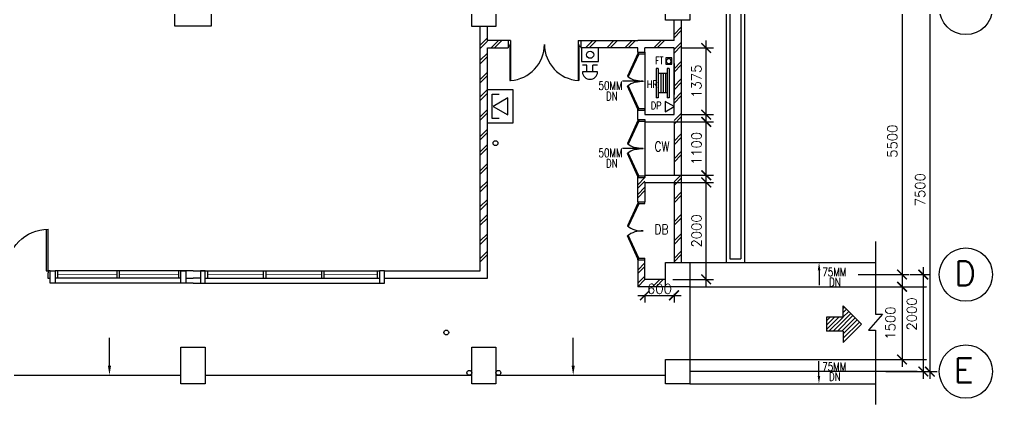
# Model space of a CAD drawing. Header units: feet. Extents: x 1407108 to 2957709, y -1501070 to -681589.
# Drawn here: x 1526633 to 1546716, y -785104 to -777162 of the extents above; entities that cross this region are included whole.
import ezdxf

# ---------------------------------------------------------------- set-up
doc = ezdxf.new("R2010")
doc.units = ezdxf.units.FT
doc.header["$LTSCALE"] = 13
doc.header["$MEASUREMENT"] = 0
doc.linetypes.add('DIVIDE', pattern=[1.25, 0.5, -0.25, 0, -0.25, 0, -0.25])
doc.linetypes.add('HIDDEN', pattern=[0.375, 0.25, -0.125])
doc.layers.get('0').update_dxf_attribs({"linetype": 'CONTINUOUS'})
for name, color, linetype in [('-FF', 240, 'CONTINUOUS'), ('-HR', 4, 'CONTINUOUS'), ('COL', 3, 'CONTINUOUS'), ('DIM', 7, 'CONTINUOUS'), ('DOOR', 5, 'CONTINUOUS'), ('DR', 7, 'CONTINUOUS'), ('DRAIN', 1, 'CONTINUOUS'), ('FIT', 5, 'CONTINUOUS'), ('FITT', 5, 'CONTINUOUS'), ('GRID-T', 7, 'CONTINUOUS'), ('H', 1, 'CONTINUOUS'), ('LINE', 7, 'CONTINUOUS'), ('partition', 7, 'CONTINUOUS'), ('PIPE', 5, 'DIVIDE'), ('SANI', 7, 'CONTINUOUS'), ('stair', 7, 'CONTINUOUS'), ('T25', 7, 'CONTINUOUS'), ('TEX', 2, 'CONTINUOUS'), ('WALL', 2, 'CONTINUOUS'), ('WIN', 5, 'CONTINUOUS')]:
    doc.layers.add(name, color=color, linetype=linetype)
doc.styles.add('ROMANS', font='romans')
doc.styles.get("Standard").update_dxf_attribs({"font": 'ROMANS.SHX'})
doc.dimstyles.new('STANDARD$0', dxfattribs={"dimscale": 0, "dimtxt": 8, "dimasz": 6, "dimexe": 1, "dimexo": 1, "dimgap": 3, "dimtad": 1, "dimdec": 0, "dimlfac": -1, "dimrnd": 1, "dimzin": 0, "dimdsep": 46, "dimtxsty": 'Standard', "dimcen": 0, "dimclrd": 5, "dimclre": 250, "dimadec": 0, "dimazin": 0, "dimtfac": 1, "dimtdec": 4, "dimtofl": 0, "dimtmove": 0, "dimatfit": 3, "dimfxl": 1, "dimtolj": 1, "dimtzin": 0, "dimarcsym": 0})

# ---------------------------------------------------------------- blocks, each defined once
blk = doc.blocks.new('_ARCHTICK')
at = {"color": 0, "linetype": 'ByBlock', "const_width": 0.15}
blk.add_lwpolyline([(-0.5, -0.5), (0.5, 0.5)], dxfattribs=at)
blk = doc.blocks.new('*D104')
at = {"layer": 'DIM', "color": 7, "lineweight": -2, "transparency": 16777216}
for p, q in [((1545286, -782274), (1545286, -784574)), ((1545019, -782424), (1545436, -782424)), ((1545019, -784424), (1545436, -784424))]:
    blk.add_line(p, q, dxfattribs=at)
at = {"layer": 'DIM', "color": 7, "lineweight": -2, "transparency": 16777216, "xscale": 200, "yscale": 200, "zscale": 200}
for p, rotation in [((1545286, -782424), 90), ((1545286, -784424), 270)]:
    blk.add_blockref('_ARCHTICK', p, dxfattribs=dict(at, rotation=rotation))
at = {"layer": 'DIM', "color": 7, "transparency": 16777216, "insert": (1545049, -783237), "char_height": 200, "attachment_point": 5, "rotation": 90, "style": 'ROMANS'}
blk.add_mtext('\\A1;2000', dxfattribs=at)
blk = doc.blocks.new('*D105')
at = {"layer": 'DIM', "color": 7, "lineweight": -2, "transparency": 16777216}
for p, q in [((1544848, -782524), (1544848, -784324)), ((1544634, -782674), (1544998, -782674)), ((1544634, -784174), (1544998, -784174))]:
    blk.add_line(p, q, dxfattribs=at)
at = {"layer": 'DIM', "color": 7, "lineweight": -2, "transparency": 16777216, "xscale": 200, "yscale": 200, "zscale": 200}
for p, rotation in [((1544848, -782674), 90), ((1544848, -784174), 270)]:
    blk.add_blockref('_ARCHTICK', p, dxfattribs=dict(at, rotation=rotation))
at = {"layer": 'DIM', "color": 7, "transparency": 16777216, "insert": (1544608, -783424), "char_height": 200, "attachment_point": 5, "rotation": 90, "style": 'ROMANS'}
blk.add_mtext('\\A1;1500', dxfattribs=at)
blk = doc.blocks.new('DR-1800-B')
at = {"layer": 'DR'}
for p, q in [((-50, 0), (0, 0)), ((0, 0), (0, -150)), ((-1800, 0), (-1800, -150)), ((-1750, 0), (-1800, 0)), ((-1800, -150), (-1760, -150)), ((-1760, -150), (-1760, -110)), ((-1760, -110), (-1750, -110)), ((-1760, -150), (-1760, -1010)), ((-1720, -150), (-1760, -150)), ((-1750, -110), (-1750, 0)), ((-1720, -1009), (-1720, -150)), ((-80, -1009), (-80, -150)), ((-80, -150), (-40, -150)), ((-50, -110), (-50, 0)), ((-40, -110), (-50, -110)), ((-40, -150), (-40, -110)), ((-40, -150), (-40, -1010)), ((0, -150), (-40, -150))]:
    blk.add_line(p, q, dxfattribs=at)
for centre, start, end in [((-1760, -150), 270, 0), ((-40, -150), 180.0001, 270)]:
    blk.add_arc(centre, 860, start, end, dxfattribs=at)
blk = doc.blocks.new('*D193')
at = {"layer": 'DIM', "color": 7, "lineweight": -2, "transparency": 16777216}
for p, q in [((1545422, -776774), (1545422, -784574)), ((1544513, -776924), (1545572, -776924)), ((1544513, -784424), (1545572, -784424))]:
    blk.add_line(p, q, dxfattribs=at)
at = {"layer": 'DIM', "color": 7, "lineweight": -2, "transparency": 16777216, "xscale": 200, "yscale": 200, "zscale": 200}
for p, rotation in [((1545422, -776924), 90), ((1545422, -784424), 270)]:
    blk.add_blockref('_ARCHTICK', p, dxfattribs=dict(at, rotation=rotation))
at = {"layer": 'DIM', "color": 7, "transparency": 16777216, "insert": (1545222, -780674), "char_height": 200, "attachment_point": 5, "rotation": 90, "style": 'ROMANS'}
blk.add_mtext('\\A1;7500', dxfattribs=at)
blk = doc.blocks.new('*D195')
at = {"layer": 'DIM', "color": 7, "lineweight": -2, "transparency": 16777216}
for p, q in [((1544848, -776774), (1544848, -782574)), ((1543939, -776924), (1544998, -776924)), ((1543939, -782424), (1544998, -782424))]:
    blk.add_line(p, q, dxfattribs=at)
at = {"layer": 'DIM', "color": 7, "lineweight": -2, "transparency": 16777216, "xscale": 200, "yscale": 200, "zscale": 200}
for p, rotation in [((1544848, -776924), 90), ((1544848, -782424), 270)]:
    blk.add_blockref('_ARCHTICK', p, dxfattribs=dict(at, rotation=rotation))
at = {"layer": 'DIM', "color": 7, "transparency": 16777216, "insert": (1544648, -779674), "char_height": 200, "attachment_point": 5, "rotation": 90, "style": 'ROMANS'}
blk.add_mtext('\\A1;5500', dxfattribs=at)
blk = doc.blocks.new('*D250')
at = {"layer": 'LINE', "color": 7, "linetype": 'Continuous', "lineweight": -2, "transparency": 16777216}
for p, q in [((1539392, -782852), (1540292, -782852)), ((1539542, -782838), (1539542, -783002)), ((1540142, -782823), (1540142, -783002))]:
    blk.add_line(p, q, dxfattribs=at)
at = {"layer": 'LINE', "color": 7, "linetype": 'Continuous', "lineweight": -2, "transparency": 16777216, "xscale": 200, "yscale": 200, "zscale": 200, "rotation": 180}
blk.add_blockref('_ARCHTICK', (1539542, -782852), dxfattribs=at)
at = {"layer": 'LINE', "color": 7, "linetype": 'Continuous', "lineweight": -2, "transparency": 16777216, "xscale": 200, "yscale": 200, "zscale": 200}
blk.add_blockref('_ARCHTICK', (1540142, -782852), dxfattribs=at)
at = {"layer": 'LINE', "color": 7, "linetype": 'Continuous', "transparency": 16777216, "insert": (1539842, -782718), "char_height": 200, "attachment_point": 5, "style": 'ROMANS'}
blk.add_mtext('\\A1;600', dxfattribs=at)
blk = doc.blocks.new('100FT')
at = {"layer": 'PIPE', "linetype": 'Continuous'}
blk.add_circle((0, 0), 50, dxfattribs=at)
blk = doc.blocks.new('A$C7CE3714C')
at = {"layer": 'FIT'}
blk.add_lwpolyline([(0, 0), (126, 0), (126, 126), (0, 126)], close=True, dxfattribs=at)
at = {"layer": 'FIT', "xscale": -1}
blk.add_blockref('100FT', (63, 66), dxfattribs=at)
blk = doc.blocks.new('D1500-1')
at = {"layer": 'DR'}
for p, q in [((38, 77), (38, 821)), ((38, 821), (50, 820)), ((50, 0), (50, 820)), ((1462, 821), (1450, 820)), ((1450, 0), (1450, 820)), ((1462, 77), (1462, 821)), ((38, 115), (0, 115)), ((50, 0), (0, 0)), ((50, 77), (38, 77)), ((1450, 77), (1462, 77)), ((1462, 115), (1500, 115)), ((1450, 0), (1500, 0))]:
    blk.add_line(p, q, dxfattribs=at)
for centre, start, end in [((5, 77), 0.0238, 86.5289), ((1495, 77), 93.4711, 179.9762)]:
    blk.add_arc(centre, 745, start, end, dxfattribs=at)
blk = doc.blocks.new('*D655')
at = {"layer": 'FITT', "color": 7, "linetype": 'Continuous', "lineweight": -2, "transparency": 16777216}
for p, q in [((1540806, -782674), (1540806, -780374)), ((1540117, -780524), (1540956, -780524)), ((1540117, -782524), (1540956, -782524))]:
    blk.add_line(p, q, dxfattribs=at)
at = {"layer": 'FITT', "color": 7, "linetype": 'Continuous', "lineweight": -2, "transparency": 16777216, "xscale": 200, "yscale": 200, "zscale": 200}
for p, rotation in [((1540806, -780524), 90), ((1540806, -782524), 270)]:
    blk.add_blockref('_ARCHTICK', p, dxfattribs=dict(at, rotation=rotation))
at = {"layer": 'FITT', "color": 7, "linetype": 'Continuous', "transparency": 16777216, "insert": (1540606, -781524), "char_height": 200, "attachment_point": 5, "rotation": 90, "style": 'ROMANS'}
blk.add_mtext('\\A1;2000', dxfattribs=at)
blk = doc.blocks.new('*D656')
at = {"layer": 'FITT', "color": 7, "linetype": 'Continuous', "lineweight": -2, "transparency": 16777216}
for p, q in [((1540806, -780524), (1540806, -779124)), ((1540116, -779274), (1540956, -779274)), ((1540116, -780374), (1540956, -780374))]:
    blk.add_line(p, q, dxfattribs=at)
at = {"layer": 'FITT', "color": 7, "linetype": 'Continuous', "lineweight": -2, "transparency": 16777216, "xscale": 200, "yscale": 200, "zscale": 200}
for p, rotation in [((1540806, -779274), 90), ((1540806, -780374), 270)]:
    blk.add_blockref('_ARCHTICK', p, dxfattribs=dict(at, rotation=rotation))
at = {"layer": 'FITT', "color": 7, "linetype": 'Continuous', "transparency": 16777216, "insert": (1540606, -779824), "char_height": 200, "attachment_point": 5, "rotation": 90, "style": 'ROMANS'}
blk.add_mtext('\\A1;1100', dxfattribs=at)
blk = doc.blocks.new('*D657')
at = {"layer": 'FITT', "color": 7, "linetype": 'Continuous', "lineweight": -2, "transparency": 16777216}
for p, q in [((1540292, -777749), (1540956, -777749)), ((1540806, -779274), (1540806, -777599)), ((1540292, -779124), (1540956, -779124))]:
    blk.add_line(p, q, dxfattribs=at)
at = {"layer": 'FITT', "color": 7, "linetype": 'Continuous', "lineweight": -2, "transparency": 16777216, "xscale": 200, "yscale": 200, "zscale": 200}
for p, rotation in [((1540806, -777749), 90), ((1540806, -779124), 270)]:
    blk.add_blockref('_ARCHTICK', p, dxfattribs=dict(at, rotation=rotation))
at = {"layer": 'FITT', "color": 7, "linetype": 'Continuous', "transparency": 16777216, "insert": (1540606, -778437), "char_height": 200, "attachment_point": 5, "rotation": 90, "style": 'ROMANS'}
blk.add_mtext('\\A1;1375', dxfattribs=at)
blk = doc.blocks.new('ALARM BELL')
at = {"layer": '-FF'}
for p, q in [((-159, 140), (153, 140)), ((-156, 0), (-60, 0)), ((-60, 140), (-60, 0)), ((60, 140), (60, 0)), ((60, 0), (152, 0))]:
    blk.add_line(p, q, dxfattribs=at)
blk.add_arc((-3, 135), 156, 1.8551, 178.1449, dxfattribs=at)
blk = doc.blocks.new('BREAK GLASS')
at = {"layer": '-FF'}
blk.add_lwpolyline([(-175, 281), (-175, 0), (175, 0), (175, 281)], close=True, dxfattribs=at)
blk.add_circle((2, 140), 73.3, dxfattribs=at)
blk = doc.blocks.new('FIREMAN INTERCOM')
at = {"layer": '-FF', "color": 3, "ltscale": 10}
for p, q in [((-350, 522), (350, 522)), ((-350, 0), (-350, 522)), ((350, 522), (350, 0)), ((350, 0), (-350, 0))]:
    blk.add_line(p, q, dxfattribs=at)
at = {"layer": '-FF', "ltscale": 10}
for p, q in [((-254, 281), (-254, 422)), ((-254, 422), (251, 422)), ((-1, 402), (-176, 100)), ((173, 100), (-1, 402)), ((251, 422), (251, 281)), ((-176, 100), (173, 100))]:
    blk.add_line(p, q, dxfattribs=at)

msp = doc.modelspace()

# ---------------------------------------------------------------- hatches: boundary and pattern name
at = {"layer": 'partition'}
h = msp.add_hatch(dxfattribs=at)
h.set_pattern_fill('ANSI31', color=0, scale=500, style=0)
h.set_pattern_definition([(45, (2205583.1, -1226377.05), (-44.194174, 44.194174), [])])
h.paths.add_polyline_path([(1543633.2, -783590.7), (1543633.2, -783821.5), (1544009.7, -783445.1), (1543633.2, -783068.6), (1543633.2, -783299.4), (1543286.1, -783299.4), (1543286.1, -783590.7)])

# ---------------------------------------------------------------- linework, layer by layer
at = {"layer": '-HR', "color": 0}
for p, q in [((1539816.8, -778175.3), (1539776.8, -778175.3)), ((1539776.8, -778175.3), (1539776.8, -778775.3)), ((1539816.8, -778175.3), (1539816.8, -778775.3)), ((1540002.2, -778175.3), (1540002.2, -778775.3)), ((1540042.2, -778175.3), (1540002.2, -778175.3)), ((1540042.2, -778175.3), (1540042.2, -778775.3)), ((1540002.2, -778275.3), (1539816.8, -778275.3)), ((1539866.8, -778275.3), (1539866.8, -778675.3)), ((1539916.8, -778275.3), (1539916.8, -778675.3)), ((1539966.8, -778275.3), (1539966.8, -778675.3)), ((1539816.8, -778775.3), (1539776.8, -778775.3)), ((1540002.2, -778675.3), (1539816.8, -778675.3)), ((1540042.2, -778775.3), (1540002.2, -778775.3)), ((1539958.8, -778853.6), (1539958.8, -779065.3)), ((1540142.2, -778959.4), (1539958.8, -778853.6)), ((1539958.8, -779065.3), (1540142.2, -778959.4))]:
    msp.add_line(p, q, dxfattribs=at)
at = {"color": 0}
for p, q in [((1543135.5, -782334.1), (1543135.5, -782638.9)), ((1530217.2, -782599.1), (1527267.2, -782599.1)), ((1530217.2, -782599.1), (1534067.2, -782599.1)), ((1543633.2, -783299.4), (1543633.2, -783068.6)), ((1543633.2, -783068.6), (1544009.7, -783445.1)), ((1543633.2, -783299.4), (1543286.1, -783299.4)), ((1543286.1, -783299.4), (1543286.1, -783590.7)), ((1543633.2, -783590.7), (1543286.1, -783590.7)), ((1543633.2, -783821.5), (1544009.7, -783445.1)), ((1543633.2, -783590.7), (1543633.2, -783821.5)), ((1543133.3, -784514.1), (1543133.3, -784209.3)), ((1525467.2, -784499.1), (1529967.2, -784499.1)), ((1530467.2, -784499.1), (1535967.2, -784499.1)), ((1536467.2, -784499.1), (1539967.2, -784499.1))]:
    msp.add_line(p, q, dxfattribs=at)
for points in [[(1543108.9, -782334.1), (1543162.2, -782334.1), (1543135.5, -782174.1)], [(1543106.6, -784514.1), (1543160, -784514.1), (1543133.3, -784674.1)]]:
    msp.add_solid(points, dxfattribs=at)
at = {"layer": 'COL', "color": 0}
for points in [[(1529842.2, -776549.1), (1530592.2, -776549.1), (1530592.2, -777299.1), (1529842.2, -777299.1)], [(1535967.2, -776557.2), (1536467.2, -776557.2), (1536467.2, -777307.2), (1535967.2, -777307.2)], [(1539967.2, -776674.1), (1540467.2, -776674.1), (1540467.2, -777174.1), (1539967.2, -777174.1)], [(1539967.2, -782174.1), (1540467.2, -782174.1), (1540467.2, -782674.1), (1539967.2, -782674.1)], [(1529967.2, -784674.1), (1529967.2, -783924.1), (1530467.2, -783924.1), (1530467.2, -784674.1)], [(1535967.2, -783924.1), (1536467.2, -783924.1), (1536467.2, -784674.1), (1535967.2, -784674.1)], [(1539967.2, -784174.1), (1540467.2, -784174.1), (1540467.2, -784674.1), (1539967.2, -784674.1)]]:
    msp.add_lwpolyline(points, close=True, dxfattribs=at)
at = {"layer": 'DIM', "color": 0}
for p, q in [((1528490.9, -784299.1), (1528490.9, -783729.1)), ((1538061, -784299.1), (1538061, -783729.1)), ((1540467.2, -784674.1), (1544300.7, -784674.1))]:
    msp.add_line(p, q, dxfattribs=at)
for points in [[(1528524.2, -784299.1), (1528457.5, -784299.1), (1528490.9, -784499.1)], [(1538094.3, -784299.1), (1538027.6, -784299.1), (1538061, -784499.1)]]:
    msp.add_solid(points, dxfattribs=at)
at = {"layer": 'DOOR', "color": 0}
for p, q in [((1539392.2, -777860.5), (1539178.9, -778331.5)), ((1539413, -777874.3), (1539199, -778346.4)), ((1539392.2, -777835.5), (1539392.2, -777860.5)), ((1539392.2, -777860.5), (1539417.2, -777860.5)), ((1539413, -777874.3), (1539392.2, -777860.5)), ((1539417.2, -777860.5), (1539417.2, -777873.5)), ((1539417.2, -777873.5), (1539542.2, -777873.5)), ((1539392.2, -779010.5), (1539178.9, -778539.5)), ((1539413, -778996.7), (1539199, -778524.6)), ((1539413, -778996.7), (1539392.2, -779010.5)), ((1539392.2, -779010.5), (1539417.2, -779010.5)), ((1539392.2, -779035.5), (1539392.2, -779010.5)), ((1539417.2, -779010.5), (1539417.2, -778997.5)), ((1539417.2, -778997.5), (1539542.2, -778997.5)), ((1539542.2, -779035.5), (1539542.2, -778997.5)), ((1539392.2, -779248), (1539178.9, -779719)), ((1539413, -779261.8), (1539199, -779733.9)), ((1539392.2, -779223), (1539392.2, -779248)), ((1539392.2, -779248), (1539417.2, -779248)), ((1539413, -779261.8), (1539392.2, -779248)), ((1539417.2, -779248), (1539417.2, -779261)), ((1539417.2, -779261), (1539542.2, -779261)), ((1539199.7, -779732.8), (1539178.9, -779719)), ((1539392.2, -780398), (1539178.9, -779927)), ((1539413, -780384.2), (1539199, -779912.1)), ((1539413, -780384.2), (1539392.2, -780398)), ((1539417.2, -780398), (1539417.2, -780385)), ((1539417.2, -780385), (1539542.2, -780385)), ((1539542.2, -780423), (1539542.2, -780385)), ((1539392.2, -780398), (1539417.2, -780398)), ((1539392.2, -780423), (1539392.2, -780398)), ((1539392.2, -780948), (1539178.9, -781419)), ((1539413, -780961.8), (1539199, -781433.9)), ((1539392.2, -780923), (1539392.2, -780948)), ((1539392.2, -780948), (1539417.2, -780948)), ((1539413, -780961.8), (1539392.2, -780948)), ((1539417.2, -780948), (1539417.2, -780961)), ((1539417.2, -780961), (1539542.2, -780961)), ((1539542.2, -780961), (1539542.2, -780925.2)), ((1539392.2, -782098), (1539178.9, -781627)), ((1539413, -782084.2), (1539199, -781612.1)), ((1539413, -782084.2), (1539392.2, -782098)), ((1539392.2, -782098), (1539417.2, -782098)), ((1539392.2, -782123), (1539392.2, -782098)), ((1539417.2, -782098), (1539417.2, -782085)), ((1539417.2, -782085), (1539542.2, -782085)), ((1539542.2, -782123), (1539542.2, -782085))]:
    msp.add_line(p, q, dxfattribs=at)
for centre, start, end in [((1539485.9, -777938.1), 232.03455, 272.4491), ((1539485.9, -778932.9), 87.5509, 127.96545), ((1539485.9, -779325.6), 232.03455, 272.4491), ((1539485.9, -780320.4), 87.5509, 127.96545), ((1539485.9, -781025.6), 232.03455, 272.4491), ((1539485.9, -782020.4), 87.5509, 127.96545)]:
    msp.add_arc(centre, 499, start, end, dxfattribs=at)
at = {"layer": 'DRAIN', "color": 0}
for p, q in [((1541597.2, -764294.1), (1541597.2, -782174.1)), ((1541522.2, -764369.1), (1541522.2, -782099.1)), ((1541217.2, -764674.1), (1541217.2, -782174.1)), ((1541292.2, -764599.1), (1541292.2, -782099.1)), ((1541292.2, -782099.1), (1541522.2, -782099.1))]:
    msp.add_line(p, q, dxfattribs=at)
at = {"layer": 'GRID-T', "color": 0}
for centre in [(1546165.6, -776924.1), (1546165.6, -782424.1), (1546165.6, -784424.1)]:
    msp.add_circle(centre, 550, dxfattribs=at)
at = {"layer": 'H', "color": 0}
for p, q in [((1540142.2, -777470.7), (1540292.2, -777320.7)), ((1536142.2, -777690.5), (1536292.2, -777540.5)), ((1540142.2, -777541.4), (1540292.2, -777391.4)), ((1536142.2, -777761.2), (1536292.2, -777611.2)), ((1536518.2, -777599.1), (1536368.2, -777749.1)), ((1536588.9, -777599.1), (1536438.9, -777749.1)), ((1538468.4, -777599.1), (1538318.4, -777749.1)), ((1538539.1, -777599.1), (1538389.1, -777749.1)), ((1538902.6, -777599.1), (1538752.6, -777749.1)), ((1538973.3, -777599.1), (1538823.3, -777749.1)), ((1539276.3, -777599.1), (1539126.3, -777749.1)), ((1539347, -777599.1), (1539197, -777749.1)), ((1539875.3, -777599.1), (1539725.3, -777749.1)), ((1539946, -777599.1), (1539796, -777749.1)), ((1540142.2, -777784.1), (1540292.2, -777634.1)), ((1540142.2, -777854.8), (1540292.2, -777704.8)), ((1536142.2, -778003.9), (1536292.2, -777853.9)), ((1536142.2, -778074.6), (1536292.2, -777924.6)), ((1540142.2, -778178.5), (1540292.2, -778028.5)), ((1540142.2, -778249.2), (1540292.2, -778099.2)), ((1536142.2, -778398.3), (1536292.2, -778248.3)), ((1536142.2, -778469), (1536292.2, -778319)), ((1540142.2, -778539.4), (1540292.2, -778389.4)), ((1540142.2, -778610.1), (1540292.2, -778460.1)), ((1536142.2, -778759.2), (1536292.2, -778609.2)), ((1536142.2, -778829.9), (1536292.2, -778679.9)), ((1540142.2, -778818.5), (1540292.2, -778668.5)), ((1540142.2, -778889.3), (1540292.2, -778739.3)), ((1536142.2, -779168.6), (1536292.2, -779018.6)), ((1536142.2, -779239.3), (1536292.2, -779089.3)), ((1540142.2, -779248.6), (1540292.2, -779098.6)), ((1540142.2, -779319.3), (1540292.2, -779169.3)), ((1536142.2, -779575.4), (1536292.2, -779425.4)), ((1536142.2, -779646.1), (1536292.2, -779496.1)), ((1540142.2, -779673.7), (1540292.2, -779523.7)), ((1536142.2, -779888.8), (1536292.2, -779738.8)), ((1540142.2, -779744.5), (1540292.2, -779594.5)), ((1536142.2, -779959.6), (1536292.2, -779809.6)), ((1540142.2, -780034.6), (1540292.2, -779884.6)), ((1540142.2, -780105.3), (1540292.2, -779955.3)), ((1536142.2, -780283.3), (1536292.2, -780133.3)), ((1536142.2, -780354), (1536292.2, -780204)), ((1540142.2, -780513.2), (1540292.2, -780363.2)), ((1536142.2, -780644.1), (1536292.2, -780494.1)), ((1536142.2, -780714.9), (1536292.2, -780564.9)), ((1539392.2, -780573), (1539542.2, -780423)), ((1539392.2, -780643.7), (1539542.2, -780493.7)), ((1540142.2, -780583.9), (1540292.2, -780433.9)), ((1539392.2, -780768.9), (1539542.2, -780618.9)), ((1539392.2, -780839.6), (1539542.2, -780689.6)), ((1540142.2, -780874.1), (1540292.2, -780724.1)), ((1536142.2, -781022.8), (1536292.2, -780872.8)), ((1536142.2, -781093.5), (1536292.2, -780943.5)), ((1540142.2, -780944.8), (1540292.2, -780794.8)), ((1536142.2, -781336.2), (1536292.2, -781186.2)), ((1540142.2, -781336.2), (1540292.2, -781186.2)), ((1536142.2, -781406.9), (1536292.2, -781256.9)), ((1540142.2, -781406.9), (1540292.2, -781256.9)), ((1536142.2, -781730.6), (1536292.2, -781580.6)), ((1540142.2, -781730.6), (1540292.2, -781580.6)), ((1536142.2, -781801.3), (1536292.2, -781651.3)), ((1540142.2, -781801.3), (1540292.2, -781651.3)), ((1536142.2, -782091.5), (1536292.2, -781941.5)), ((1540142.2, -782091.5), (1540292.2, -781941.5)), ((1536142.2, -782162.2), (1536292.2, -782012.2)), ((1539392.2, -782333), (1539542.2, -782183)), ((1540142.2, -782162.2), (1540292.2, -782012.2)), ((1539392.2, -782403.7), (1539542.2, -782253.7)), ((1539392.2, -782603.4), (1539542.2, -782453.4)), ((1539392.2, -782674.1), (1539542.2, -782524.1)), ((1539699.9, -782674.1), (1539849.9, -782524.1)), ((1539770.6, -782674.1), (1539920.6, -782524.1))]:
    msp.add_line(p, q, dxfattribs=at)
at = {"layer": 'partition', "color": 0}
for p, q in [((1540467.2, -782174.1), (1544300.7, -782174.1)), ((1540467.2, -782674.1), (1540467.2, -784174.1))]:
    msp.add_line(p, q, dxfattribs=at)
at = {"layer": 'PIPE', "color": 0, "linetype": 'Continuous'}
for centre in [(1536457.9, -779712.1), (1535442.1, -783617.7), (1535916.8, -784449.4), (1536517.6, -784449.4)]:
    msp.add_circle(centre, 50, dxfattribs=at)
at = {"layer": 'SANI', "color": 0}
msp.add_lwpolyline([(1544300.7, -781744.1), (1544300.7, -783243.1), (1544445.4, -783243.1), (1544155.9, -783567.6), (1544300.7, -783567.6), (1544300.7, -785104.1)], dxfattribs=at)
at = {"layer": 'stair', "color": 0, "linetype": 'HIDDEN'}
for p, q in [((1540467.2, -782674.1), (1545360.8, -782674.1)), ((1540467.2, -784174.1), (1545360.8, -784174.1)), ((1545158.2, -784424.1), (1540467.2, -784424.1))]:
    msp.add_line(p, q, dxfattribs=at)
at = {"layer": 'TEX', "color": 0, "ltscale": 0.5}
for p, q in [((1539542.2, -777837.7), (1539542.2, -779035.5)), ((1539342.2, -778436.6), (1539075.6, -778436.6)), ((1539542.2, -779274.1), (1539542.2, -780374.1)), ((1539342.2, -779824.1), (1539075.6, -779824.1))]:
    msp.add_line(p, q, dxfattribs=at)
for points in [[(1539342.2, -778403.3), (1539342.2, -778469.9), (1539542.2, -778436.6)], [(1539342.2, -779790.8), (1539342.2, -779857.4), (1539542.2, -779824.1)]]:
    msp.add_solid(points, dxfattribs=at)
at = {"layer": 'WALL', "color": 0}
for p, q in [((1540142.2, -777599.1), (1540142.2, -777174.1)), ((1540292.2, -777174.1), (1540292.2, -782174.1)), ((1536142.2, -782349.1), (1536142.2, -777307.2)), ((1536292.2, -777599.1), (1536292.2, -777307.2)), ((1536717.2, -777599.1), (1536292.2, -777599.1)), ((1536292.2, -782499.1), (1536292.2, -777749.1)), ((1536292.2, -777749.1), (1536717.2, -777749.1)), ((1536717.2, -777599.1), (1536717.2, -777749.1)), ((1538217.2, -777599.1), (1539392.2, -777599.1)), ((1538217.2, -777599.1), (1538217.2, -777749.1)), ((1539392.2, -777749.1), (1538217.2, -777749.1)), ((1540142.2, -777599.1), (1539392.2, -777599.1)), ((1539392.2, -777837.7), (1539392.2, -777749.1)), ((1539967.2, -777749.1), (1539542.2, -777749.1)), ((1540142.2, -777749.1), (1539542.2, -777749.1)), ((1539542.2, -777837.7), (1539542.2, -777749.1)), ((1540142.2, -779124.1), (1540142.2, -777749.1)), ((1539392.2, -777837.7), (1539542.2, -777837.7)), ((1540142.2, -778349.1), (1540142.2, -777924.1)), ((1540142.2, -778072.2), (1540142.2, -778708.9)), ((1539392.2, -779035.5), (1539542.2, -779035.5)), ((1539392.2, -779225.2), (1539392.2, -779035.5)), ((1539392.2, -779124.1), (1539392.2, -779124.1)), ((1539542.2, -779035.5), (1539542.2, -779124.1)), ((1539542.2, -779124.1), (1540142.2, -779124.1)), ((1539392.2, -779225.2), (1539542.2, -779225.2)), ((1539542.2, -779225.2), (1539542.2, -779274.1)), ((1539542.2, -779274.1), (1540142.2, -779274.1)), ((1540142.2, -779274.1), (1540142.2, -780374.1)), ((1539542.2, -780374.1), (1540142.2, -780374.1)), ((1539542.2, -780374.1), (1539542.2, -780423)), ((1539392.2, -780925.2), (1539392.2, -780423)), ((1539392.2, -780423), (1539542.2, -780423)), ((1539542.2, -780524.1), (1540142.2, -780524.1)), ((1539542.2, -780524.1), (1539542.2, -780925.2)), ((1540142.2, -780524.1), (1540142.2, -782174.1)), ((1539392.2, -780925.2), (1539542.2, -780925.2)), ((1539392.2, -782123), (1539392.2, -782674.1)), ((1539392.2, -782123), (1539542.2, -782123)), ((1539542.2, -782524.1), (1539542.2, -782123)), ((1530217.2, -782349.1), (1529967.2, -782349.1)), ((1530217.2, -782349.1), (1530467.2, -782349.1)), ((1534167.2, -782349.1), (1536142.2, -782349.1)), ((1539392.2, -782384.1), (1539392.2, -782674.1)), ((1530067.2, -782499.1), (1530217.2, -782499.1)), ((1530367.2, -782499.1), (1530217.2, -782499.1)), ((1534167.2, -782499.1), (1536292.2, -782499.1)), ((1539967.2, -782524.1), (1539542.2, -782524.1)), ((1539967.2, -782674.1), (1539392.2, -782674.1))]:
    msp.add_line(p, q, dxfattribs=at)
for points in [[(1527267.2, -782599.1), (1527267.2, -782349.1), (1527367.2, -782349.1), (1527367.2, -782599.1)], [(1527267.2, -782599.1), (1527267.2, -782349.1), (1527367.2, -782349.1), (1527367.2, -782599.1)], [(1529967.2, -782599.1), (1529967.2, -782349.1), (1530067.2, -782349.1), (1530067.2, -782599.1)], [(1530467.2, -782599.1), (1530467.2, -782349.1), (1530367.2, -782349.1), (1530367.2, -782599.1)], [(1534167.2, -782599.1), (1534167.2, -782349.1), (1534067.2, -782349.1), (1534067.2, -782599.1)]]:
    msp.add_lwpolyline(points, close=True, dxfattribs=at)
at = {"layer": 'WIN', "color": 0}
for p, q in [((1529967.2, -782349.1), (1527367.2, -782349.1)), ((1527417.2, -782349.1), (1527417.2, -782499.1)), ((1528642.2, -782349.1), (1528642.2, -782499.1)), ((1528692.2, -782349.1), (1528692.2, -782499.1)), ((1529917.2, -782349.1), (1529917.2, -782499.1)), ((1530467.2, -782349.1), (1534067.2, -782349.1)), ((1530517.2, -782349.1), (1530517.2, -782499.1)), ((1531665.5, -782349.1), (1531665.5, -782499.1)), ((1531715.5, -782349.1), (1531715.5, -782499.1)), ((1532865.5, -782349.1), (1532865.5, -782499.1)), ((1532915.5, -782349.1), (1532915.5, -782499.1)), ((1534017.2, -782349.1), (1534017.2, -782499.1)), ((1529967.2, -782499.1), (1527367.2, -782499.1)), ((1530467.2, -782499.1), (1534067.2, -782499.1))]:
    msp.add_line(p, q, dxfattribs=at)
at = {"layer": 'WIN', "color": 0, "const_width": 10, "flags": 128}
for points in [[(1528642.2, -782424.1), (1527417.2, -782424.1)], [(1529917.2, -782424.1), (1528692.2, -782424.1)], [(1531665.5, -782424.1), (1530517.2, -782424.1)], [(1532865.5, -782424.1), (1531715.5, -782424.1)], [(1534017.2, -782424.1), (1532915.5, -782424.1)]]:
    msp.add_lwpolyline(points, dxfattribs=at)

# ---------------------------------------------------------------- block references
at = {"layer": '-FF', "color": 0}
msp.add_blockref('BREAK GLASS', (1538408.8, -778030.2), dxfattribs=at)
at = {"layer": '-FF', "color": 0, "rotation": 180}
msp.add_blockref('ALARM BELL', (1538405.6, -778105.2), dxfattribs=at)
at = {"layer": '-FF', "color": 0, "linetype": 'Continuous', "rotation": 90}
msp.add_blockref('FIREMAN INTERCOM', (1536814.1, -778953.4), dxfattribs=at)
at = {"layer": 'DR', "color": 0, "rotation": 179.9999999733196}
msp.add_blockref('D1500-1', (1538217.2, -777599.1), dxfattribs=at)
at = {"layer": 'T25', "color": 0, "rotation": 180}
msp.add_blockref('A$C7CE3714C', (1540095.7, -777954.7), dxfattribs=at)
msp.add_blockref('A$C7CE3714C', (1540095.7, -777954.7), dxfattribs=at)
at = {"layer": 'WALL', "color": 0, "xscale": -1, "rotation": 180.0000000266804}
msp.add_blockref('DR-1800-B', (1527267.2, -782499.1), dxfattribs=at)

# ---------------------------------------------------------------- texts
at = {"layer": 'DIM', "color": 0, "style": 'ROMANS', "width": 0.8}
for s, p in [('FT', (1539750.7, -778085.9)), ('HR', (1539581.9, -778574)), ('DP', (1539666.4, -779011.6))]:
    msp.add_text(s, height=150, dxfattribs=at).set_placement(p)
at = {"layer": 'GRID-T', "color": 0, "style": 'ROMANS'}
for s, p in [('D', (1545926.3, -782649.9)), ('E', (1545915.4, -784649.9))]:
    msp.add_text(s, height=500, dxfattribs=at).set_placement(p)
at = {"layer": 'T25', "color": 0, "style": 'ROMANS', "width": 0.8}
for s, p in [('CW', (1539737.8, -779882.3)), ('DB', (1539737.8, -781590.9))]:
    msp.add_text(s, height=200, dxfattribs=at).set_placement(p)
at = {"layer": 'TEX', "color": 0, "ltscale": 0.5, "style": 'ROMANS', "width": 0.75}
for s, p in [('50MM ', (1538584.1, -778613.8)), ('DN', (1538737.6, -778830.4)), ('50MM ', (1538584.1, -780001.3)), ('DN', (1538737.6, -780217.9)), ('75MM ', (1543204.2, -782458.7)), ('DN', (1543341.7, -782666.5)), ('75MM ', (1543202, -784410.7)), ('DN', (1543339.5, -784618.6))]:
    msp.add_text(s, height=175, dxfattribs=at).set_placement(p)

# ---------------------------------------------------------------- dimensions: what is measured, and where the dimension line sits
at = {"layer": 'DIM', "color": 0}
for p1, p2, picture, middle in [((1543788.8, -776924.1), (1543788.8, -782424.1), '*D195', (1544648, -779674.1)), ((1544362.8, -776924.1), (1544362.8, -784424.1), '*D193', (1545221.9, -780674.1))]:
    dim = msp.add_aligned_dim(p1=p1, p2=p2, distance=1059.1, dimstyle='STANDARD$0', override={"dimscale": 100, "dimtxt": 2, "dimasz": 2, "dimexe": 1.5, "dimexo": 1.5, "dimgap": 1, "dimtxsty": 'ROMANS', "dimblk": 'ARCHTICK', "dimdle": 1.5, "dimclrd": 7, "dimclre": 7, "dimclrt": 7, "dimtdec": 0, "dimtmove": 2}, dxfattribs=at)
    dim.commit()
    dim.dimension.update_dxf_attribs({"geometry": picture, "text_midpoint": middle})
for base, p1, p2, picture, middle in [((1545285.6, -784424.1), (1544868.7, -782424.1), (1544868.7, -784424.1), '*D104', (1545048.7, -783236.9)), ((1544848, -784174.1), (1544484.4, -782674.1), (1544484.4, -784174.1), '*D105', (1544608.2, -783424.1))]:
    dim = msp.add_linear_dim(base=base, p1=p1, p2=p2, angle=90, dimstyle='STANDARD$0', override={"dimscale": 100, "dimtxt": 2, "dimasz": 2, "dimexe": 1.5, "dimexo": 1.5, "dimgap": 1, "dimtxsty": 'ROMANS', "dimblk": 'ARCHTICK', "dimdle": 1.5, "dimclrd": 7, "dimclre": 7, "dimclrt": 7, "dimtdec": 0, "dimtmove": 2}, dxfattribs=at)
    dim.commit()
    dim.dimension.update_dxf_attribs({"geometry": picture, "text_midpoint": middle, "dimtype": 160})
at = {"layer": 'FITT', "color": 0, "linetype": 'Continuous'}
for base, p1, p2, picture, middle in [((1540805.7, -777749.1), (1540142.2, -779124.1), (1540142.2, -777749.1), '*D657', (1540605.7, -778436.6)), ((1540805.7, -779274.1), (1539966.2, -780374.1), (1539966.2, -779274.1), '*D656', (1540605.7, -779824.1)), ((1540805.7, -780524.1), (1539967.2, -782524.1), (1539967.2, -780524.1), '*D655', (1540605.7, -781524.1))]:
    dim = msp.add_linear_dim(base=base, p1=p1, p2=p2, angle=90, dimstyle='STANDARD$0', override={"dimscale": 100, "dimtxt": 2, "dimasz": 2, "dimexe": 1.5, "dimexo": 1.5, "dimgap": 1, "dimtxsty": 'ROMANS', "dimblk": 'ARCHTICK', "dimdle": 1.5, "dimclrd": 7, "dimclre": 7, "dimclrt": 7, "dimtdec": 0, "dimtmove": 2}, dxfattribs=at)
    dim.commit()
    dim.dimension.update_dxf_attribs({"geometry": picture, "text_midpoint": middle})
at = {"layer": 'LINE', "color": 0, "linetype": 'Continuous'}
dim = msp.add_linear_dim(base=(1540142.2, -782852.4), p1=(1539542.2, -782687.7), p2=(1540142.2, -782672.9), dimstyle='STANDARD$0', override={"dimscale": 100, "dimtxt": 2, "dimasz": 2, "dimexe": 1.5, "dimexo": 1.5, "dimgap": 1, "dimtxsty": 'ROMANS', "dimblk": 'ARCHTICK', "dimdle": 1.5, "dimclrd": 7, "dimclre": 7, "dimclrt": 7, "dimtdec": 0, "dimtmove": 2}, dxfattribs=at)
dim.commit()
dim.dimension.update_dxf_attribs({"geometry": '*D250', "text_midpoint": (1539842.2, -782717.6), "dimtype": 160})

doc.saveas('drawing.dxf')
